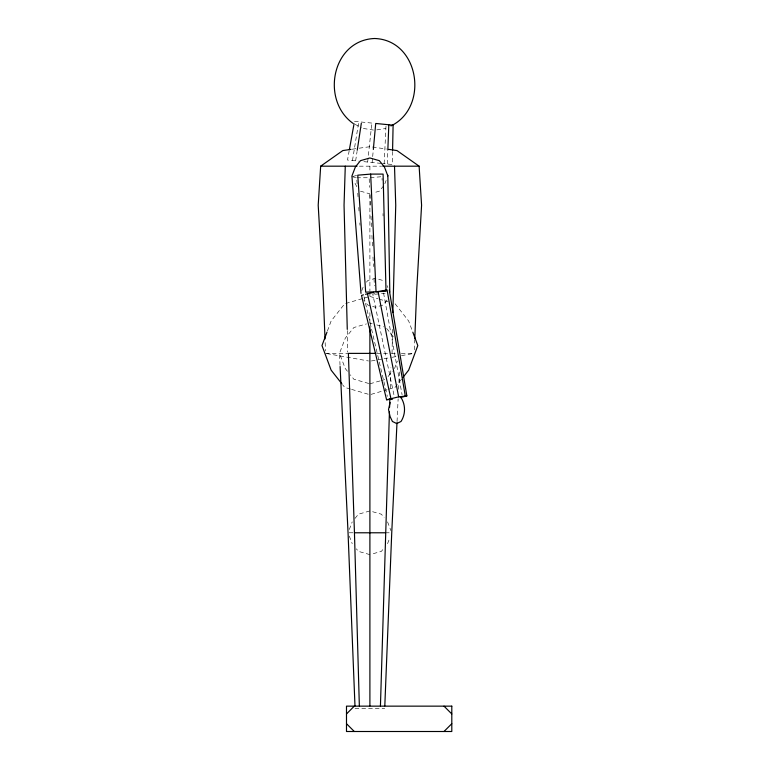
<?xml version="1.0" encoding="UTF-8"?>
<svg xmlns="http://www.w3.org/2000/svg" width="770" height="770" viewBox="0 0 770 770"><rect width="100%" height="100%" fill="white"/><g stroke="black" fill="none" stroke-linecap="round" stroke-linejoin="round"><path stroke-width="0.58" stroke-dasharray="3.85 2.89" d="M392.046 353.382L392.517 329.377M392.565 151.411L392.286 164.51L382.642 163.548M390.236 388.061L390.919 367.733M387.31 164.01L387.859 149.746M414.347 349.782L414.722 340.176M397.05 421.556L398.138 398.831M398.6 389.264L399.457 371.323M384.143 163.692L386.078 124.499M372.131 162.499L372.565 157.763M372.68 156.58L373.219 150.67M367.656 162.047L371.862 123.075M355.644 160.843L357.059 151.44M352.477 160.526L358.772 121.766M349.195 150.651L347.501 160.035L358.31 161.113M327.385 331.061L331.129 321.003L344.7 303.775L363.026 298.442M384.836 183.77L386.126 180.411M361.765 290.704L363.729 285.555M340.042 365.336L339.474 353.382L345.287 338.165L353.902 327.5L366.462 323.929M394.51 368.589L397.407 360.986M349.301 529.51L352.227 521.868M387.56 543.707L389.649 538.249M401.517 379.215L395.087 387.377L388.215 389.379M383.681 185.791L379.321 191.181L373.036 192.972M366.453 282.176L367.819 280.492L375.404 278.336L382.988 280.492L384.355 282.176M387.079 299.982L382.988 305.045L375.404 307.201L367.819 305.045L363.729 299.982M388.042 376.588L392.353 371.256M354.97 518.46L358.416 514.206L369.898 510.943L381.381 514.206L384.124 517.613M382.748 549.665L381.381 551.368L371.044 554.304M364.172 298.106L368.753 296.768M371.034 394.384L387.069 389.716M369.898 383.797L380.178 380.881M381.314 380.553L384.75 379.581M353.141 176.378L356.616 175.473M374.865 293.639L372.747 294.092L394.279 396.444M371.304 360.976L382.902 358.926M384.057 358.714L391.016 357.482M392.171 357.28L396.81 356.462M401.449 355.634L413.038 353.584M376.809 129.88L385.76 128.484M352.15 149.216L357.983 148.369M359.147 148.196L370.149 146.675L386.473 149.043M370.303 177.649L382.016 176.677L382.113 180.247M374.798 294.236L385.154 293.37M359.349 166.176L381.612 166.176M356.693 177.745L369.138 177.745L369.6 187.351M325.585 353.382L348.387 353.382M376.886 353.382L389.014 353.382M391.401 353.382L396.974 353.382M401.314 353.382L414.202 353.382M349.118 532.782L354.45 532.782M385.337 532.782L389.601 532.782M355.076 708.294L384.711 708.294M354.489 121.342L374.538 123.344M363.883 161.671L381.477 163.433M363.382 128.484L373.46 130.053M326.75 353.584L368.483 360.976M351.986 176.686L355.75 177.533M360.466 191.181L369.898 193.867M369.898 322.957L372.18 323.612M376.751 324.901L383.604 326.855M368.753 383.479L353.902 379.254L350.311 374.817M369.898 554.631L358.416 551.368L356.346 548.818M369.898 296.44L377.906 298.77M379.052 299.106L388.215 301.773M350.427 389.052L344.7 387.377L342.563 384.663M351.572 389.379L369.898 394.721M355.114 124.403L361.313 127.464M356.828 186.687L354.094 181.528M386.607 328.386L394.51 338.165M347.434 371.256L345.287 368.589L339.474 353.382M395.087 303.775L408.658 321.003L412.402 331.061M387.079 285.555L387.868 287.614M387.56 521.868L390.9 530.607M349.301 536.064L352.227 543.707M363.979 296.739L371.313 328.03M371.592 329.194L387.358 396.406M383.566 293.004L402.084 394.769M356.856 180.122L357.107 183.693M357.771 193.203L358.021 196.764M358.762 207.467L359.012 211.028M359.831 222.915L360.004 225.292M369.947 194.56L370.534 206.562M371.005 216.178L371.525 226.977M371.939 235.389L372.459 246.198M372.988 257.007L373.45 266.613M374.037 278.625L374.384 285.824M325.161 342.583L325.489 350.976M383.008 213.588L383.075 215.966M347.289 330.58L347.713 352.179M369.898 166.176L369.898 172.085M369.898 194.541L369.898 290.973M369.898 292.177L369.898 298.173M369.898 312.582L369.898 324.574"/><path stroke-width="1.16" d="M392.854 312.582L395.742 205.176L394.51 166.176M392.584 150.217L393.104 125.202L375.722 123.46L373.334 149.486M380.438 705.888L389.428 411.989M345.278 166.176L344.046 205.176L347.27 329.377M389.582 407.205L389.87 398.831M387.859 149.746L388.811 124.769M414.77 338.983L416.666 290.973L421.585 205.176L419.121 166.176L396.974 150.573L388.811 149.38M384.808 705.888L391.738 532.782L396.993 422.749M350.985 149.38L342.814 150.573L320.667 166.176L318.203 205.176L323.121 290.973L325.017 338.983M357.242 150.266L361.332 123.219M349.407 149.476L354.065 123.681M390.092 402.508L388.523 409.525L390.092 416.551L392.411 421.469L396.714 423.567L401.026 421.469C405.675 414.144 405.675 404.905 401.026 397.58M326.971 332.178L321.985 345.576L331.129 370.149L341.851 383.758M351.957 175.926L355.384 166.955L360.466 160.66L369.898 157.985L379.321 160.66L384.413 166.955L387.839 175.926M402.941 377.406L408.658 370.149L417.812 345.576L412.816 332.178M346.49 713.954L354.296 706.148M444.001 731.5L451.798 723.704M390.939 125.934C429.525 107.309 419.429 39.944 374.576 38.5C332.024 40.155 320.512 100.148 353.045 123.383M363.498 294.852L361.515 295.42L386.579 399.765L392.575 399.158M365.481 294.284L373.825 292.35M386.579 399.765L398.658 396.858L406.849 395.886L389.293 290.107M406.849 395.886L400.304 397.609M375.943 291.897L387.108 289.953L405.251 395.77M370.659 174.097L357.771 175.175L365.654 292.167L386.02 291.301L383.094 174.097L370.659 174.097L376.02 291.301M320.667 166.176L357.001 166.176M382.786 166.176L419.121 166.176M375.866 353.382L348.387 353.382L354.45 532.782L359.349 705.888M354.45 532.782L385.337 532.782M444.001 706.148L451.798 713.954M346.49 723.704L354.296 731.5M367.463 293.707L390.919 398.514M378.06 291.445L398.658 396.858M351.986 176.686L361.005 293.38M340.099 366.539L348.05 532.782L354.98 705.888M387.801 175.165L389.803 292.157M369.898 326.981L369.898 352.622M369.898 353.382L369.898 705.888M451.798 706.148L346.49 706.148L346.49 731.5L451.798 731.5L451.798 706.148"/></g></svg>
